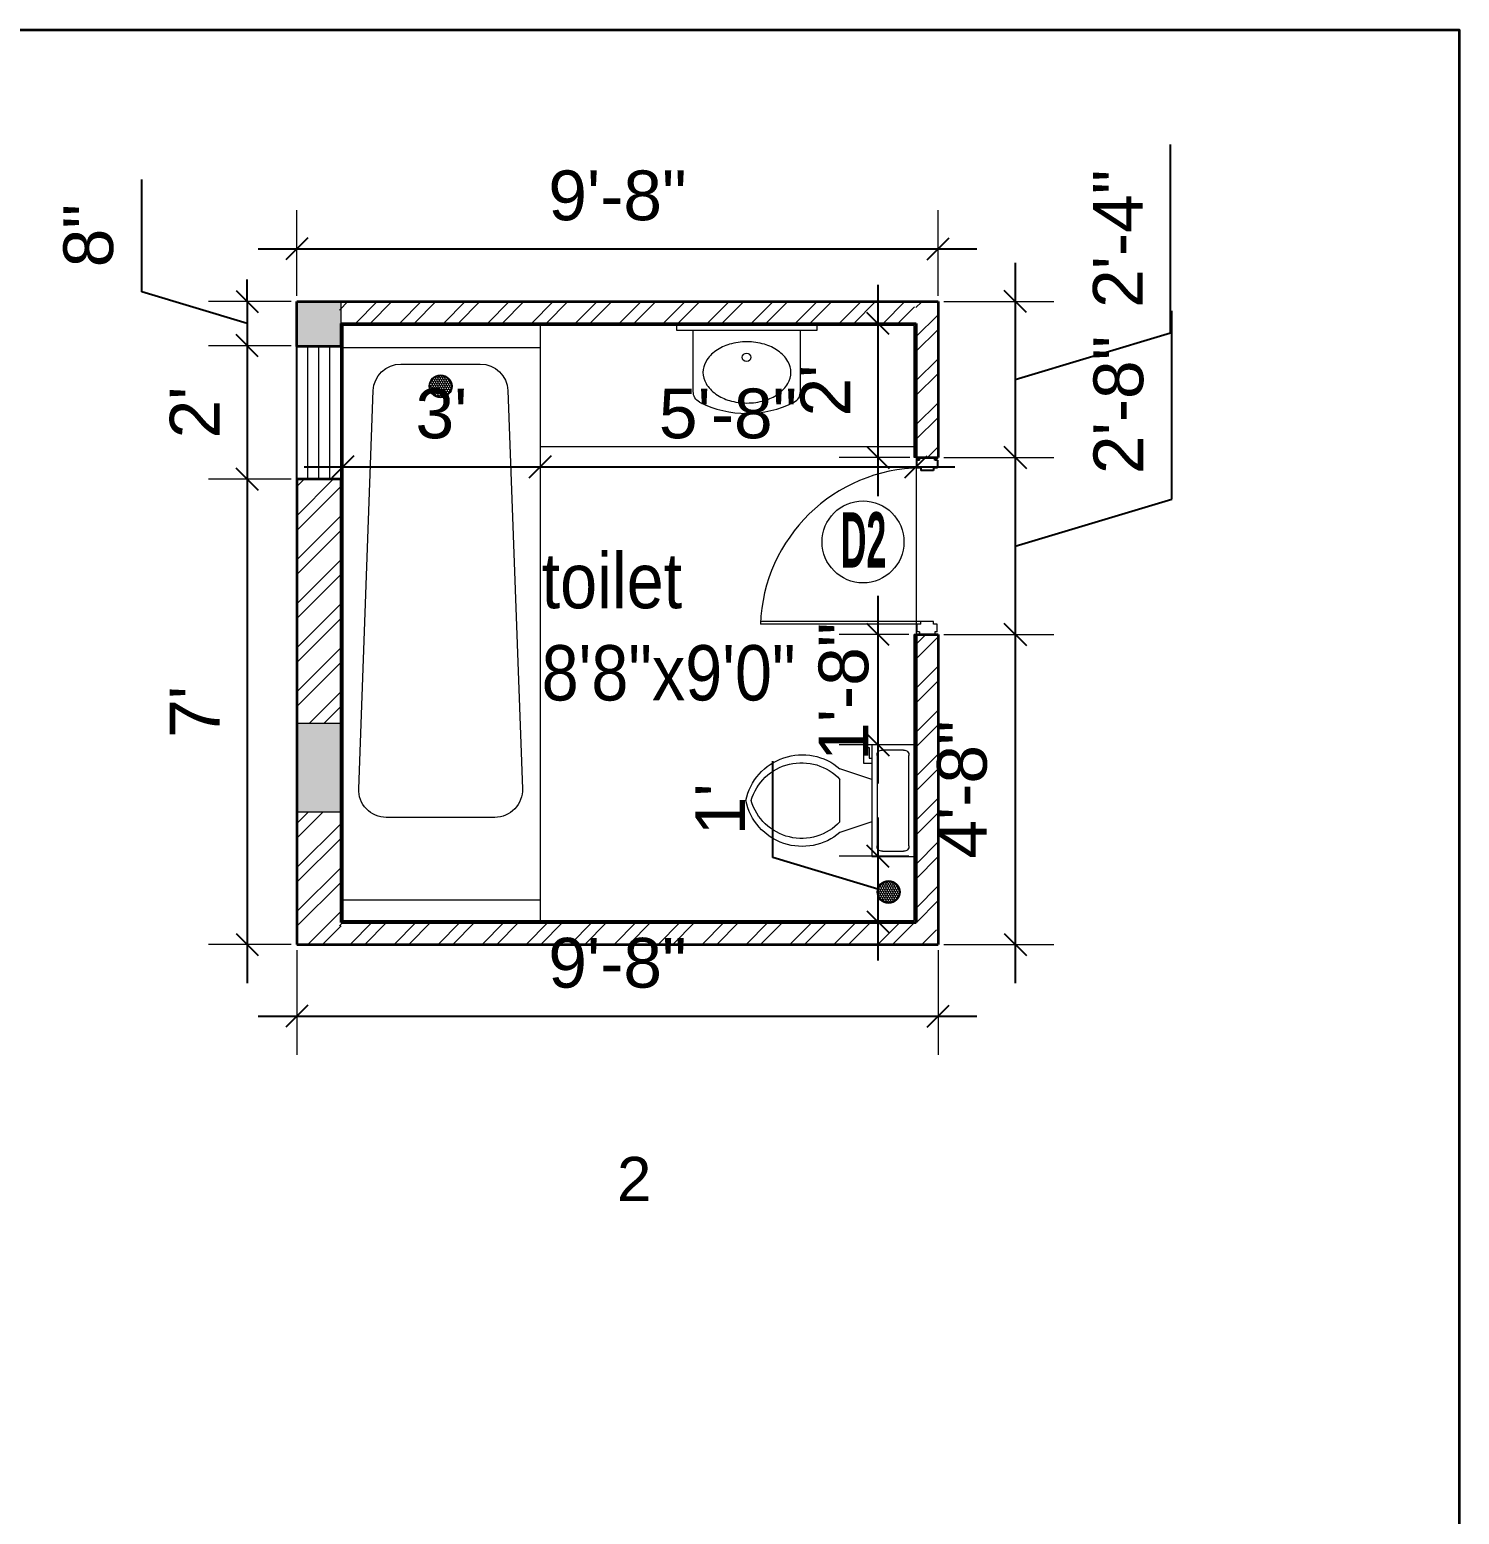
# Model space of a CAD drawing. Header units: inches. Extents: x 127248 to 130601, y 247968 to 250486.
# Drawn here: x 127464.7 to 127723.3, y 248582.8 to 248851.3 of the extents above; entities that cross this region are included whole.
import ezdxf

# ---------------------------------------------------------------- set-up
doc = ezdxf.new("R2010")
doc.units = ezdxf.units.IN
doc.header["$LTSCALE"] = 10
doc.header["$MEASUREMENT"] = 0
doc.header["$PDMODE"] = 35
doc.layers.get('0').update_dxf_attribs({"linetype": 'CONTINUOUS'})
doc.layers.get('Defpoints').update_dxf_attribs({"linetype": 'CONTINUOUS'})
for name, color, linetype, lineweight in [('bt bath -toilet', 7, 'CONTINUOUS', 20), ('COLOUM', 10, 'CONTINUOUS', 15), ('dim', 7, 'CONTINUOUS', 13), ('elevation line 1', 7, 'CONTINUOUS', 15), ('elevation wall', 255, 'CONTINUOUS', 5), ('FACE LINE', 254, 'CONTINUOUS', 15), ('Frame', 35, 'CONTINUOUS', 25), ('FURNITURE', 8, 'CONTINUOUS', 13), ('WALL HATCH', 250, 'CONTINUOUS', 35), ('walls', 7, 'CONTINUOUS', 15), ('window', 150, 'CONTINUOUS', 15)]:
    doc.layers.add(name, color=color, linetype=linetype, lineweight=lineweight)
doc.layers.add('DOOR', color=7, linetype='CONTINUOUS', lineweight=15, true_color=0x994d00)
doc.layers.add('LIGHT LINES', color=7, linetype='CONTINUOUS', lineweight=15, true_color=0x6b6b6b)
doc.layers.add('PRESENT', color=254, linetype='CONTINUOUS')
doc.styles.add('10', font='arial.ttf', dxfattribs={"height": 9})
doc.styles.add('SANJAY', font='impact.ttf', dxfattribs={"width": 0.9, "height": 18})
doc.styles.get("Standard").update_dxf_attribs({"font": 'arial.ttf', "height": 12})
doc.dimstyles.new('10', dxfattribs={"dimtxt": 6, "dimasz": 4, "dimexe": 7, "dimexo": 1, "dimgap": 5, "dimtad": 1, "dimdec": 0, "dimzin": 0, "dimdsep": 46, "dimlunit": 4, "dimtxsty": '10', "dimblk": 'OBLIQUE', "dimcen": 10, "dimdle": 7, "dimclre": 8, "dimadec": 0, "dimazin": 0, "dimtfac": 10, "dimtdec": 0, "dimtofl": 0, "dimtmove": 0, "dimatfit": 3, "dimfxl": 1, "dimtolj": 1, "dimtzin": 0, "dimlwe": 15, "dimarcsym": 0})
pattern_1 = [(45, (521.195, -591.511), (-3.97747564, 3.97747564), []), (45, (523.847, -591.511), (-3.97747564, 3.97747564), [])]
pattern_2 = [(270, (65492.18763, 420661.33402), (0.21109369125, -0.365625), [0.24375, -0.4875]), (30, (65492.18763, 420661.33402), (0.21109369263, 0.3656249992), [0.24375, -0.4875]), (330, (65492.18763, 420661.33402), (0.42218738388, -8e-10), [-0.4875, 0.24375])]

# ---------------------------------------------------------------- blocks, each defined once
blk = doc.blocks.new('GFSSD')
at = {"layer": 'WALL HATCH'}
h = blk.add_hatch(color=1, dxfattribs=at)
h.set_gradient(color1=(255, 0, 0), color2=(250, 0, 0), one_color=1, tint=0.49)
h.paths.add_polyline_path([(132319.63, 254518.04), (132327.63, 254518.04), (132327.63, 254534.04), (132319.63, 254534.04)])
at = {"layer": 'COLOUM'}
blk.add_lwpolyline([(132319.63, 254518.04), (132327.63, 254518.04), (132327.63, 254534.04), (132319.63, 254534.04)], close=True, dxfattribs=at)
blk = doc.blocks.new('gsggs')
at = {"layer": 'WALL HATCH'}
h = blk.add_hatch(color=1, dxfattribs=at)
h.set_gradient(color1=(255, 0, 0), color2=(255, 26, 26), one_color=1, tint=0.55)
h.paths.add_polyline_path([(135579.82, 254774.34), (135587.82, 254774.34), (135587.82, 254782.34), (135579.82, 254782.34)])
at = {"layer": 'COLOUM'}
blk.add_lwpolyline([(135579.82, 254774.34), (135587.82, 254774.34), (135587.82, 254782.34), (135579.82, 254782.34)], close=True, dxfattribs=at)
blk = doc.blocks.new('basi')
at = {"layer": 'bt bath -toilet'}
blk.add_line((1035856.2, -570384), (1035212, -570384), dxfattribs=at)
at = {"layer": 'bt bath -toilet', "ltscale": 50}
for p, q in [((1035212, -570753.3), (1035212, -570384)), ((1035856.2, -570753.3), (1035856.2, -570384))]:
    blk.add_line(p, q, dxfattribs=at)
at = {"layer": 'bt bath -toilet'}
for points in [[(1035220.2, -570383.5), (1035220.2, -570384)], [(1035848, -570384), (1035847.9, -570383.5)]]:
    blk.add_lwpolyline(points, dxfattribs=at)
blk.add_lwpolyline([(1035269, -570638.3, -0.134951), (1035287.4, -570571.6, -0.106881), (1035346.5, -570508.1, -0.082053), (1035428.6, -570469, -0.070327), (1035533.4, -570454.1, -0.070327), (1035638.3, -570469, -0.082053), (1035720.4, -570508.1, -0.106881), (1035779.5, -570571.6, -0.134951), (1035797.8, -570638.3, -0.134951), (1035779.5, -570705, -0.106881), (1035720.4, -570768.5, -0.082053), (1035638.3, -570807.6, -0.070327), (1035533.4, -570822.4, -0.070327), (1035428.6, -570807.6, -0.082053), (1035346.5, -570768.5, -0.106881), (1035287.4, -570705, -0.134951)], format="xyb", close=True, dxfattribs=at)
blk.add_lwpolyline([(1035817.8, -570817.3, -0.238549), (1035250.4, -570817.3, -0.288834), (1035212, -570753.3)], format="xyb", dxfattribs=at)
blk.add_arc((1035786.2, -570754.8), 70, 296.83421, 1.27636, dxfattribs=at)
blk.add_ellipse((1035535.6, -570546.9), major_axis=(-28.4, 0), ratio=0.818182, start_param=1.570796326794903, end_param=7.853981633974488, dxfattribs=at)
blk = doc.blocks.new('WC')
at = {"layer": 'bt bath -toilet'}
for p, q in [((1036358.3, -570546), (1036310.3, -570690)), ((1036550.3, -570546), (1036598.3, -570690)), ((1036622.3, -570546), (1036622.3, -570582)), ((1036646.3, -570558), (1036646.3, -570546)), ((1036622.3, -570582), (1036694.3, -570582)), ((1036694.3, -570558), (1036646.3, -570558)), ((1036694.3, -570582), (1036694.3, -570558)), ((1036358.3, -570690), (1036550.3, -570690))]:
    blk.add_line(p, q, dxfattribs=at)
for points in [[(1036358.3, -570546), (1036202.3, -570546), (1036202.3, -570354), (1036706.3, -570354), (1036706.3, -570546), (1036358.3, -570546)], [(1036226.3, -570498), (1036226.3, -570402)], [(1036250.3, -570378), (1036658.3, -570378)], [(1036682.3, -570402), (1036682.3, -570498)], [(1036658.3, -570522), (1036250.3, -570522)]]:
    blk.add_lwpolyline(points, dxfattribs=at)
for centre, radius, start, end in [((1036247.3, -570399), 21.2, 81.8699, 188.1301), ((1036661.3, -570399), 21.2, 351.8699, 98.1301), ((1036247.3, -570501), 21.2, 171.8699, 278.1301), ((1036661.3, -570501), 21.2, 261.8699, 8.1301), ((1036508, -570860.5), 261, 139.21291, 258.1412), ((1036521.3, -570863.5), 238, 133.19087, 253.67154), ((1036400.7, -570860.5), 261, 281.8588, 40.78841), ((1036387.4, -570863.5), 238, 286.32846, 46.80912), ((1036454.3, -571066.8), 24, 251.77999, 288.22001), ((1036454.3, -571091.4), 24, 256.92026, 283.07974)]:
    blk.add_arc(centre, radius, start, end, dxfattribs=at)
blk = doc.blocks.new('frame')
at = {"layer": 'Frame'}
for p, q in [((127209.08, 247586.17), (127209.08, 247583.17)), ((127209.58, 247586.17), (127209.08, 247586.17)), ((127209.58, 247586.67), (127209.58, 247586.17)), ((127209.58, 247586.67), (127211.08, 247586.67)), ((127211.08, 247586.67), (127211.08, 247585.92)), ((127211.08, 247585.92), (127211.58, 247585.92)), ((127211.58, 247585.92), (127211.58, 247583.42)), ((127209.58, 247583.17), (127209.08, 247583.17)), ((127209.58, 247583.17), (127209.58, 247582.67)), ((127211.08, 247583.42), (127211.08, 247582.67)), ((127211.08, 247583.42), (127211.58, 247583.42)), ((127211.08, 247582.67), (127209.58, 247582.67))]:
    blk.add_line(p, q, dxfattribs=at)
blk = doc.blocks.new('DSGS')
at = {"layer": 'DOOR'}
for p, q in [((145848.8, 255487.06), (145848.8, 255516.05)), ((145848.8, 255487.06), (145848.8, 255516.05)), ((145849.27, 255487.06), (145849.27, 255516.05)), ((145849.27, 255487.06), (145849.27, 255516.05)), ((145846.94, 255484.51), (145846.94, 255487.3)), ((145847.41, 255487.3), (145846.94, 255487.3)), ((145847.41, 255487.3), (145847.41, 255487.76)), ((145848.8, 255487.76), (145847.41, 255487.76)), ((145848.8, 255487.06), (145848.8, 255487.76)), ((145848.8, 255487.06), (145849.27, 255487.06)), ((145849.27, 255484.74), (145849.27, 255487.06)), ((145847.41, 255484.51), (145846.94, 255484.51)), ((145847.41, 255484.05), (145847.41, 255484.51)), ((145848.8, 255484.05), (145848.8, 255484.74)), ((145848.8, 255484.74), (145849.27, 255484.74)), ((145847.41, 255484.05), (145848.8, 255484.05))]:
    blk.add_line(p, q, dxfattribs=at)
blk.add_arc((145847.73, 255486.71), 29.36, 0.6988, 87.9023, dxfattribs=at)
blk.add_arc((145847.73, 255486.71), 29.36, 0.6988, 87.9023, dxfattribs=at)
at = {"layer": 'DOOR', "xscale": 0.928183188836556, "yscale": 0.928183188836556, "zscale": 0.928183188836556, "rotation": 180}
blk.add_blockref('frame', (263952.27, 485289.83), dxfattribs=at)
blk = doc.blocks.new('_Oblique')
at = {"color": 0, "linetype": 'ByBlock', "lineweight": -2}
blk.add_line((-0.5, -0.5), (0.5, 0.5), dxfattribs=at)
blk = doc.blocks.new('*D301')
at = {"layer": 'Defpoints', "color": 0, "transparency": 16777216}
for p in [(127629.05, 248802.16), (127629.05, 248773.93), (127643, 248773.93)]:
    blk.add_point(p, dxfattribs=at)
at = {"layer": 'elevation wall', "color": 0, "lineweight": -2, "transparency": 16777216}
for p, q in [((127671.06, 248796.46), (127671.06, 248830.54)), ((127643, 248809.16), (127643, 248766.93)), ((127643, 248788.05), (127671.06, 248796.46))]:
    blk.add_line(p, q, dxfattribs=at)
at = {"layer": 'elevation wall', "color": 8, "lineweight": 15, "transparency": 16777216}
for p, q in [((127630.05, 248802.16), (127650, 248802.16)), ((127630.05, 248773.93), (127650, 248773.93))]:
    blk.add_line(p, q, dxfattribs=at)
at = {"layer": 'elevation wall', "color": 0, "lineweight": -2, "transparency": 16777216, "xscale": 4, "yscale": 4, "zscale": 4}
for p, rotation in [((127643, 248802.16), 90), ((127643, 248773.93), 270)]:
    blk.add_blockref('_Oblique', p, dxfattribs=dict(at, rotation=rotation))
at = {"layer": 'elevation wall', "color": 0, "transparency": 16777216, "insert": (127661.54, 248813.5), "char_height": 9, "attachment_point": 5, "rotation": 90, "style": '10'}
blk.add_mtext('\\A1;2\'-4"', dxfattribs=at)
blk = doc.blocks.new('*D298')
at = {"layer": 'Defpoints', "color": 0, "transparency": 16777216}
for p in [(127629.05, 248811.7), (127513.05, 248802.16), (127629.05, 248802.16)]:
    blk.add_point(p, dxfattribs=at)
at = {"layer": 'elevation wall', "color": 8, "lineweight": 15, "transparency": 16777216}
for p, q in [((127513.05, 248803.16), (127513.05, 248818.7)), ((127629.05, 248803.16), (127629.05, 248818.7))]:
    blk.add_line(p, q, dxfattribs=at)
at = {"layer": 'elevation wall', "color": 0, "lineweight": -2, "transparency": 16777216}
blk.add_line((127506.05, 248811.7), (127636.05, 248811.7), dxfattribs=at)
at = {"layer": 'elevation wall', "color": 0, "lineweight": -2, "transparency": 16777216, "xscale": 4, "yscale": 4, "zscale": 4, "rotation": 180}
blk.add_blockref('_Oblique', (127513.05, 248811.7), dxfattribs=at)
at = {"layer": 'elevation wall', "color": 0, "lineweight": -2, "transparency": 16777216, "xscale": 4, "yscale": 4, "zscale": 4}
blk.add_blockref('_Oblique', (127629.05, 248811.7), dxfattribs=at)
at = {"layer": 'elevation wall', "color": 0, "transparency": 16777216, "insert": (127571.05, 248821.29), "char_height": 9, "attachment_point": 5, "style": '10'}
blk.add_mtext('\\A1;9\'-8"', dxfattribs=at)
blk = doc.blocks.new('*D304')
at = {"layer": 'Defpoints', "color": 0, "transparency": 16777216}
for p in [(127513.05, 248802.16), (127504.08, 248794.16), (127513.05, 248794.16)]:
    blk.add_point(p, dxfattribs=at)
at = {"layer": 'elevation wall', "color": 0, "lineweight": -2, "transparency": 16777216}
for p, q in [((127484.99, 248803.89), (127484.99, 248824.25)), ((127504.08, 248802.16), (127504.08, 248806.16)), ((127504.08, 248798.16), (127484.99, 248803.89)), ((127504.08, 248802.16), (127504.08, 248794.16)), ((127504.08, 248794.16), (127504.08, 248790.16))]:
    blk.add_line(p, q, dxfattribs=at)
at = {"layer": 'elevation wall', "color": 8, "lineweight": 15, "transparency": 16777216}
for p, q in [((127512.05, 248802.16), (127497.08, 248802.16)), ((127512.05, 248794.16), (127497.08, 248794.16))]:
    blk.add_line(p, q, dxfattribs=at)
at = {"layer": 'elevation wall', "color": 0, "lineweight": -2, "transparency": 16777216, "xscale": 4, "yscale": 4, "zscale": 4}
for p, rotation in [((127504.08, 248802.16), 270), ((127504.08, 248794.16), 90)]:
    blk.add_blockref('_Oblique', p, dxfattribs=dict(at, rotation=rotation))
at = {"layer": 'elevation wall', "color": 0, "transparency": 16777216, "insert": (127475.39, 248814.07), "char_height": 9, "attachment_point": 5, "rotation": 90, "style": '10'}
blk.add_mtext('\\A1;8"', dxfattribs=at)
blk = doc.blocks.new('*D302')
at = {"layer": 'Defpoints', "color": 0, "transparency": 16777216}
for p in [(127513.05, 248685.85), (127629.05, 248685.85), (127629.05, 248672.89)]:
    blk.add_point(p, dxfattribs=at)
at = {"layer": 'elevation wall', "color": 8, "lineweight": 15, "transparency": 16777216}
for p, q in [((127513.05, 248684.85), (127513.05, 248665.89)), ((127629.05, 248684.85), (127629.05, 248665.89))]:
    blk.add_line(p, q, dxfattribs=at)
at = {"layer": 'elevation wall', "color": 0, "lineweight": -2, "transparency": 16777216}
blk.add_line((127506.05, 248672.89), (127636.05, 248672.89), dxfattribs=at)
at = {"layer": 'elevation wall', "color": 0, "lineweight": -2, "transparency": 16777216, "xscale": 4, "yscale": 4, "zscale": 4, "rotation": 180}
blk.add_blockref('_Oblique', (127513.05, 248672.89), dxfattribs=at)
at = {"layer": 'elevation wall', "color": 0, "lineweight": -2, "transparency": 16777216, "xscale": 4, "yscale": 4, "zscale": 4}
blk.add_blockref('_Oblique', (127629.05, 248672.89), dxfattribs=at)
at = {"layer": 'elevation wall', "color": 0, "transparency": 16777216, "insert": (127571.05, 248682.49), "char_height": 9, "attachment_point": 5, "style": '10'}
blk.add_mtext('\\A1;9\'-8"', dxfattribs=at)
blk = doc.blocks.new('*D299')
at = {"layer": 'Defpoints', "color": 0, "transparency": 16777216}
for p in [(127629.05, 248773.93), (127629.05, 248741.93), (127643, 248741.93)]:
    blk.add_point(p, dxfattribs=at)
at = {"layer": 'elevation wall', "color": 0, "lineweight": -2, "transparency": 16777216}
for p, q in [((127671.29, 248766.41), (127671.29, 248800.49)), ((127643, 248780.93), (127643, 248734.93)), ((127643, 248757.93), (127671.29, 248766.41))]:
    blk.add_line(p, q, dxfattribs=at)
at = {"layer": 'elevation wall', "color": 8, "lineweight": 15, "transparency": 16777216}
for p, q in [((127630.05, 248773.93), (127650, 248773.93)), ((127630.05, 248741.93), (127650, 248741.93))]:
    blk.add_line(p, q, dxfattribs=at)
at = {"layer": 'elevation wall', "color": 0, "lineweight": -2, "transparency": 16777216, "xscale": 4, "yscale": 4, "zscale": 4}
for p, rotation in [((127643, 248773.93), 90), ((127643, 248741.93), 270)]:
    blk.add_blockref('_Oblique', p, dxfattribs=dict(at, rotation=rotation))
at = {"layer": 'elevation wall', "color": 0, "transparency": 16777216, "insert": (127661.7, 248783.45), "char_height": 9, "attachment_point": 5, "rotation": 90, "style": '10'}
blk.add_mtext('\\A1;2\'-8"', dxfattribs=at)
blk = doc.blocks.new('*D300')
at = {"layer": 'Defpoints', "color": 0, "transparency": 16777216}
for p in [(127629.05, 248741.93), (127629.05, 248685.85), (127643, 248685.85)]:
    blk.add_point(p, dxfattribs=at)
at = {"layer": 'elevation wall', "color": 0, "lineweight": -2, "transparency": 16777216}
blk.add_line((127643, 248748.93), (127643, 248678.85), dxfattribs=at)
at = {"layer": 'elevation wall', "color": 8, "lineweight": 15, "transparency": 16777216}
for p, q in [((127630.05, 248741.93), (127650, 248741.93)), ((127630.05, 248685.85), (127650, 248685.85))]:
    blk.add_line(p, q, dxfattribs=at)
at = {"layer": 'elevation wall', "color": 0, "lineweight": -2, "transparency": 16777216, "xscale": 4, "yscale": 4, "zscale": 4}
for p, rotation in [((127643, 248741.93), 90), ((127643, 248685.85), 270)]:
    blk.add_blockref('_Oblique', p, dxfattribs=dict(at, rotation=rotation))
at = {"layer": 'elevation wall', "color": 0, "transparency": 16777216, "insert": (127633.41, 248713.89), "char_height": 9, "attachment_point": 5, "rotation": 90, "style": '10'}
blk.add_mtext('\\A1;4\'-8"', dxfattribs=at)
blk = doc.blocks.new('*D305')
at = {"layer": 'Defpoints', "color": 0, "transparency": 16777216}
for p in [(127513.05, 248794.16), (127504.08, 248770.01), (127513.05, 248770.01)]:
    blk.add_point(p, dxfattribs=at)
at = {"layer": 'elevation wall', "color": 0, "lineweight": -2, "transparency": 16777216}
blk.add_line((127504.08, 248801.16), (127504.08, 248763.01), dxfattribs=at)
at = {"layer": 'elevation wall', "color": 8, "lineweight": 15, "transparency": 16777216}
for p, q in [((127512.05, 248794.16), (127497.08, 248794.16)), ((127512.05, 248770.01), (127497.08, 248770.01))]:
    blk.add_line(p, q, dxfattribs=at)
at = {"layer": 'elevation wall', "color": 0, "lineweight": -2, "transparency": 16777216, "xscale": 4, "yscale": 4, "zscale": 4}
for p, rotation in [((127504.08, 248794.16), 90), ((127504.08, 248770.01), 270)]:
    blk.add_blockref('_Oblique', p, dxfattribs=dict(at, rotation=rotation))
at = {"layer": 'elevation wall', "color": 0, "transparency": 16777216, "insert": (127494.57, 248782.09), "char_height": 9, "attachment_point": 5, "rotation": 90, "style": '10'}
blk.add_mtext("\\A1;2'", dxfattribs=at)
blk = doc.blocks.new('*D303')
at = {"layer": 'Defpoints', "color": 0, "transparency": 16777216}
for p in [(127513.05, 248770.01), (127504.08, 248685.85), (127513.05, 248685.85)]:
    blk.add_point(p, dxfattribs=at)
at = {"layer": 'elevation wall', "color": 0, "lineweight": -2, "transparency": 16777216}
blk.add_line((127504.08, 248777.01), (127504.08, 248678.85), dxfattribs=at)
at = {"layer": 'elevation wall', "color": 8, "lineweight": 15, "transparency": 16777216}
for p, q in [((127512.05, 248770.01), (127497.08, 248770.01)), ((127512.05, 248685.85), (127497.08, 248685.85))]:
    blk.add_line(p, q, dxfattribs=at)
at = {"layer": 'elevation wall', "color": 0, "lineweight": -2, "transparency": 16777216, "xscale": 4, "yscale": 4, "zscale": 4}
for p, rotation in [((127504.08, 248770.01), 90), ((127504.08, 248685.85), 270)]:
    blk.add_blockref('_Oblique', p, dxfattribs=dict(at, rotation=rotation))
at = {"layer": 'elevation wall', "color": 0, "transparency": 16777216, "insert": (127494.58, 248727.93), "char_height": 9, "attachment_point": 5, "rotation": 90, "style": '10'}
blk.add_mtext("\\A1;7'", dxfattribs=at)
blk = doc.blocks.new('*D317')
at = {"layer": 'Defpoints', "color": 0, "transparency": 16777216}
for p in [(127521.37, 248797.84), (127557.05, 248797.84), (127557.05, 248772.26)]:
    blk.add_point(p, dxfattribs=at)
at = {"layer": 'elevation wall', "color": 8, "lineweight": 15, "transparency": 16777216}
for p, q in [((127521.37, 248796.84), (127521.37, 248765.26)), ((127557.05, 248796.84), (127557.05, 248765.26))]:
    blk.add_line(p, q, dxfattribs=at)
at = {"layer": 'elevation wall', "color": 0, "lineweight": -2, "transparency": 16777216}
blk.add_line((127514.37, 248772.26), (127564.05, 248772.26), dxfattribs=at)
at = {"layer": 'elevation wall', "color": 0, "lineweight": -2, "transparency": 16777216, "xscale": 4, "yscale": 4, "zscale": 4, "rotation": 180}
blk.add_blockref('_Oblique', (127521.37, 248772.26), dxfattribs=at)
at = {"layer": 'elevation wall', "color": 0, "lineweight": -2, "transparency": 16777216, "xscale": 4, "yscale": 4, "zscale": 4}
blk.add_blockref('_Oblique', (127557.05, 248772.26), dxfattribs=at)
at = {"layer": 'elevation wall', "color": 0, "transparency": 16777216, "insert": (127539.21, 248781.85), "char_height": 9, "attachment_point": 5, "style": '10'}
blk.add_mtext("\\A1;3'", dxfattribs=at)
blk = doc.blocks.new('*D318')
at = {"layer": 'Defpoints', "color": 0, "transparency": 16777216}
for p in [(127625.05, 248798.16), (127557.05, 248797.84), (127625.05, 248772.26)]:
    blk.add_point(p, dxfattribs=at)
at = {"layer": 'elevation wall', "color": 8, "lineweight": 15, "transparency": 16777216}
for p, q in [((127557.05, 248796.84), (127557.05, 248765.26)), ((127625.05, 248797.16), (127625.05, 248765.26))]:
    blk.add_line(p, q, dxfattribs=at)
at = {"layer": 'elevation wall', "color": 0, "lineweight": -2, "transparency": 16777216}
blk.add_line((127550.05, 248772.26), (127632.05, 248772.26), dxfattribs=at)
at = {"layer": 'elevation wall', "color": 0, "lineweight": -2, "transparency": 16777216, "xscale": 4, "yscale": 4, "zscale": 4, "rotation": 180}
blk.add_blockref('_Oblique', (127557.05, 248772.26), dxfattribs=at)
at = {"layer": 'elevation wall', "color": 0, "lineweight": -2, "transparency": 16777216, "xscale": 4, "yscale": 4, "zscale": 4}
blk.add_blockref('_Oblique', (127625.05, 248772.26), dxfattribs=at)
at = {"layer": 'elevation wall', "color": 0, "transparency": 16777216, "insert": (127591.05, 248781.85), "char_height": 9, "attachment_point": 5, "style": '10'}
blk.add_mtext('\\A1;5\'-8"', dxfattribs=at)
blk = doc.blocks.new('*D319')
at = {"layer": 'Defpoints', "color": 0, "transparency": 16777216}
for p in [(127625.05, 248798.16), (127618.16, 248773.93), (127624.93, 248773.93)]:
    blk.add_point(p, dxfattribs=at)
at = {"layer": 'elevation wall', "color": 0, "lineweight": -2, "transparency": 16777216}
blk.add_line((127618.16, 248805.16), (127618.16, 248766.93), dxfattribs=at)
at = {"layer": 'elevation wall', "color": 8, "lineweight": 15, "transparency": 16777216}
for p, q in [((127624.05, 248798.16), (127611.16, 248798.16)), ((127623.93, 248773.93), (127611.16, 248773.93))]:
    blk.add_line(p, q, dxfattribs=at)
at = {"layer": 'elevation wall', "color": 0, "lineweight": -2, "transparency": 16777216, "xscale": 4, "yscale": 4, "zscale": 4}
for p, rotation in [((127618.16, 248798.16), 90), ((127618.16, 248773.93), 270)]:
    blk.add_blockref('_Oblique', p, dxfattribs=dict(at, rotation=rotation))
at = {"layer": 'elevation wall', "color": 0, "transparency": 16777216, "insert": (127608.64, 248786.05), "char_height": 9, "attachment_point": 5, "rotation": 90, "style": '10'}
blk.add_mtext("\\A1;2'", dxfattribs=at)
blk = doc.blocks.new('*D321')
at = {"layer": 'Defpoints', "color": 0, "transparency": 16777216}
for p in [(127624.73, 248741.93), (127618.16, 248721.97), (127624.73, 248721.97)]:
    blk.add_point(p, dxfattribs=at)
at = {"layer": 'elevation wall', "color": 0, "lineweight": -2, "transparency": 16777216}
blk.add_line((127618.16, 248748.93), (127618.16, 248714.97), dxfattribs=at)
at = {"layer": 'elevation wall', "color": 8, "lineweight": 15, "transparency": 16777216}
for p, q in [((127623.73, 248741.93), (127611.16, 248741.93)), ((127623.73, 248721.97), (127611.16, 248721.97))]:
    blk.add_line(p, q, dxfattribs=at)
at = {"layer": 'elevation wall', "color": 0, "lineweight": -2, "transparency": 16777216, "xscale": 4, "yscale": 4, "zscale": 4}
for p, rotation in [((127618.16, 248741.93), 90), ((127618.16, 248721.97), 270)]:
    blk.add_blockref('_Oblique', p, dxfattribs=dict(at, rotation=rotation))
at = {"layer": 'elevation wall', "color": 0, "transparency": 16777216, "insert": (127611.98, 248731.58), "char_height": 9, "attachment_point": 5, "rotation": 90, "style": '10'}
blk.add_mtext('\\A1;1\'-8"', dxfattribs=at)
blk = doc.blocks.new('*D320')
at = {"layer": 'Defpoints', "color": 0, "transparency": 16777216}
for p in [(127624.73, 248701.81), (127618.16, 248689.97), (127624.93, 248689.97)]:
    blk.add_point(p, dxfattribs=at)
at = {"layer": 'elevation wall', "color": 0, "lineweight": -2, "transparency": 16777216}
for p, q in [((127599.14, 248701.59), (127599.14, 248719.03)), ((127618.16, 248708.81), (127618.16, 248682.97)), ((127618.16, 248695.89), (127599.14, 248701.59))]:
    blk.add_line(p, q, dxfattribs=at)
at = {"layer": 'elevation wall', "color": 8, "lineweight": 15, "transparency": 16777216}
for p, q in [((127623.73, 248701.81), (127611.16, 248701.81)), ((127623.93, 248689.97), (127611.16, 248689.97))]:
    blk.add_line(p, q, dxfattribs=at)
at = {"layer": 'elevation wall', "color": 0, "lineweight": -2, "transparency": 16777216, "xscale": 4, "yscale": 4, "zscale": 4}
for p, rotation in [((127618.16, 248701.81), 90), ((127618.16, 248689.97), 270)]:
    blk.add_blockref('_Oblique', p, dxfattribs=dict(at, rotation=rotation))
at = {"layer": 'elevation wall', "color": 0, "transparency": 16777216, "insert": (127589.62, 248710.31), "char_height": 9, "attachment_point": 5, "rotation": 90, "style": '10'}
blk.add_mtext("\\A1;1'", dxfattribs=at)

msp = doc.modelspace()

# ---------------------------------------------------------------- hatches: boundary and pattern name
at = {"layer": 'elevation line 1'}
h = msp.add_hatch(dxfattribs=at)
h.set_pattern_fill('HONEY', color=256, scale=1.95, angle=-90, style=0)
h.set_pattern_definition([(270, (65411.15396, 420752.80759), (0.21109369125, -0.365625), [0.24375, -0.4875]), (30, (65411.15396, 420752.80759), (0.21109369263, 0.3656249992), [0.24375, -0.4875]), (330, (65411.15396, 420752.80759), (0.42218738388, -8e-10), [-0.4875, 0.24375])])
h.paths.add_polyline_path([(127539.05, 248784.88, 1), (127539.05, 248788.78, 1)])
h = msp.add_hatch(dxfattribs=at)
h.set_pattern_fill('HONEY', color=256, scale=1.95, angle=-90, style=0)
h.set_pattern_definition(pattern_2)
h.paths.add_polyline_path([(127620.08, 248693.4, 1), (127620.08, 248697.3, 1)])
h = msp.add_hatch(dxfattribs=at)
h.set_pattern_fill('HONEY', color=256, scale=1.95, angle=-90, style=0)
h.set_pattern_definition(pattern_2)
h.paths.add_polyline_path([(127620.08, 248693.4, 1), (127620.08, 248697.3, 1)])
at = {"layer": 'walls'}
h = msp.add_hatch(dxfattribs=at)
h.set_pattern_fill('ANSI32', color=256, scale=15, style=0)
h.set_pattern_definition([(45, (521.192, -591.6164), (-3.97747564, 3.97747564), []), (45, (523.8437, -591.6164), (-3.97747564, 3.97747564), [])])
h.paths.add_polyline_path([(127629.04, 248802.06), (127625.04, 248802.06), (127625.04, 248798.06), (127625.04, 248773.82), (127629.04, 248773.82)])
h.paths.add_polyline_path([(127357.63, 248689.74), (127321.63, 248689.74), (127321.63, 248685.74), (127357.63, 248685.74)])
h = msp.add_hatch(dxfattribs=at)
h.set_pattern_fill('ANSI32', color=256, scale=15, style=0)
h.set_pattern_definition([(45, (520.9033, -591.474), (-3.97747564, 3.97747564), []), (45, (523.555, -591.474), (-3.97747564, 3.97747564), [])])
h.paths.add_polyline_path([(127357.34, 248785.88), (127365.34, 248785.88), (127365.34, 248685.88), (127357.34, 248685.88)])
h.paths.add_polyline_path([(127520.75, 248802.2), (127624.75, 248802.2), (127624.75, 248798.2), (127520.75, 248798.2)])
h.paths.add_polyline_path([(127520.75, 248689.88), (127628.75, 248689.88), (127628.75, 248685.88), (127520.75, 248685.88)])
h = msp.add_hatch(dxfattribs=at)
h.set_pattern_fill('ANSI32', color=256, scale=15, style=0)
h.set_pattern_definition(pattern_1)
h.paths.add_polyline_path([(127521.05, 248770.01), (127513.05, 248770.01), (127513.05, 248725.85), (127521.05, 248725.85)])
h = msp.add_hatch(dxfattribs=at)
h.set_pattern_fill('ANSI32', color=256, scale=15, style=0)
h.set_pattern_definition(pattern_1)
h.paths.add_polyline_path([(127629.05, 248741.93), (127625.05, 248741.93), (127625.05, 248689.85), (127629.05, 248689.85)])
h = msp.add_hatch(dxfattribs=at)
h.set_pattern_fill('ANSI32', color=256, scale=15, style=0)
h.set_pattern_definition(pattern_1)
h.paths.add_polyline_path([(127521.05, 248709.85), (127513.05, 248709.85), (127513.05, 248685.85), (127521.05, 248685.85), (127521.05, 248689.85)])

# ---------------------------------------------------------------- linework, layer by layer
at = {"layer": 'elevation wall'}
msp.add_line((127625.05, 248773.93), (127625.05, 248741.93), dxfattribs=at)
for points in [[(127625.05, 248773.93), (127625.05, 248798.16), (127521.05, 248798.16), (127521.05, 248689.85), (127625.05, 248689.85), (127625.05, 248741.93)], [(127624.93, 248773.93), (127624.93, 248798.04), (127521.17, 248798.04), (127521.17, 248689.97), (127624.93, 248689.97), (127624.93, 248741.93)], [(127624.73, 248773.93), (127624.73, 248797.84), (127521.37, 248797.84), (127521.37, 248690.17), (127624.73, 248690.17), (127624.73, 248741.93)]]:
    msp.add_lwpolyline(points, dxfattribs=at)
at = {"layer": 'FURNITURE', "color": 4}
msp.add_lwpolyline([(127581.71, 248797.84), (127581.71, 248796.98), (127607.16, 248796.98), (127607.16, 248797.84)], close=True, dxfattribs=at)
at = {"layer": 'LIGHT LINES'}
for centre, radius in [((127539.05, 248786.83), 2.07), ((127539.05, 248786.83), 2.07), ((127539.05, 248786.83), 1.95), ((127539.05, 248786.83), 1.95), ((127620.08, 248695.35), 2.07), ((127620.08, 248695.35), 2.07), ((127620.08, 248695.35), 1.95), ((127620.08, 248695.35), 1.95)]:
    msp.add_circle(centre, radius, dxfattribs=at)
at = {"layer": 'PRESENT', "color": 9}
for p, q in [((127513.05, 248770.01), (127513.05, 248794.01)), ((127521.05, 248770.01), (127521.05, 248794.01))]:
    msp.add_line(p, q, dxfattribs=at)
at = {"layer": 'WALL HATCH'}
for p, q in [((127513.05, 248794.01), (127513.05, 248802.16)), ((127513.05, 248802.16), (127629.05, 248802.16)), ((127629.05, 248802.16), (127629.05, 248773.93)), ((127521.05, 248798.16), (127625.05, 248798.16)), ((127521.05, 248794.01), (127521.05, 248798.16)), ((127625.05, 248798.16), (127625.05, 248773.93)), ((127521.05, 248794.01), (127513.05, 248794.01)), ((127625.05, 248773.93), (127629.05, 248773.93)), ((127513.05, 248770.01), (127513.05, 248685.85)), ((127521.05, 248770.01), (127513.05, 248770.01)), ((127521.05, 248689.85), (127521.05, 248770.01)), ((127625.05, 248741.93), (127629.05, 248741.93)), ((127625.05, 248741.93), (127625.05, 248689.85)), ((127629.05, 248741.93), (127629.05, 248685.85)), ((127521.05, 248689.85), (127625.05, 248689.85)), ((127513.05, 248685.85), (127629.05, 248685.85))]:
    msp.add_line(p, q, dxfattribs=at)
msp.add_lwpolyline([(127248.18, 248851.32), (127723.31, 248851.32), (127723.31, 248251.97), (127248.18, 248251.97)], close=True, dxfattribs=at)
at = {"layer": 'WALL HATCH', "lineweight": 15}
msp.add_circle((127615.46, 248758.67), 7.41, dxfattribs=at)
at = {"layer": 'walls'}
for p, q in [((127557.05, 248798.25), (127557.05, 248689.85)), ((127521.05, 248797.85), (127521.05, 248689.85)), ((127521.05, 248793.85), (127557.05, 248793.85)), ((127557.05, 248775.93), (127625.05, 248775.93)), ((127625.05, 248773.93), (127624.73, 248773.93)), ((127625.05, 248741.93), (127624.73, 248741.93))]:
    msp.add_line(p, q, dxfattribs=at)
msp.add_lwpolyline([(127521.05, 248793.85), (127557.05, 248793.85), (127557.05, 248693.85), (127521.05, 248693.85)], close=True, dxfattribs=at)
msp.add_lwpolyline([(127531.87, 248790.85), (127546.23, 248790.85, -0.403543), (127551.22, 248786.03), (127553.86, 248714.03, -0.424965), (127548.86, 248708.85), (127529.23, 248708.85, -0.424965), (127524.24, 248714.03), (127526.87, 248786.03, -0.403543)], format="xyb", close=True, dxfattribs=at)
at = {"layer": 'window'}
for p, q in [((127515.05, 248770.01), (127515.05, 248794.01)), ((127517.05, 248770.01), (127517.05, 248794.01)), ((127519.05, 248770.01), (127519.05, 248794.01))]:
    msp.add_line(p, q, dxfattribs=at)

# ---------------------------------------------------------------- block references
at = {"layer": 'bt bath -toilet', "xscale": -0.0300666666589677, "yscale": 0.0300666666589677, "zscale": 0.0300666666666667}
msp.add_blockref('basi', (158729.5, 265946.52), dxfattribs=at)
at = {"layer": 'bt bath -toilet', "xscale": -0.0399999999790453, "yscale": 0.0400000000081491, "zscale": 0.04, "rotation": 270}
msp.add_blockref('WC', (150438.89, 207253.71), dxfattribs=at)
at = {"layer": 'FACE LINE'}
msp.add_blockref('gsggs', (-8066.77, -5980.17), dxfattribs=at)
at = {"layer": 'FACE LINE', "color": 0, "rotation": 90}
msp.add_blockref('DSGS', (383112.95, 102894.98), dxfattribs=at)
at = {"layer": 'WALL HATCH'}
msp.add_blockref('GFSSD', (-4806.58, -5808.19), dxfattribs=at)

# ---------------------------------------------------------------- texts
at = {"layer": 'dim', "ltscale": 4, "insert": (127570.97, 248647.44), "char_height": 8, "width": 80.6286, "attachment_point": 1}
msp.add_mtext('2', dxfattribs=at)
at = {"layer": 'WALL HATCH', "style": 'SANJAY', "width": 0.6}
msp.add_text('D2', height=10, dxfattribs=at).set_placement((127611.44, 248754.04))
at = {"layer": 'WALL HATCH', "insert": (127557.33, 248756.67), "char_height": 10, "width": 5.6906, "attachment_point": 1, "style": 'SANJAY'}
msp.add_mtext('{\\fStylus BT|b0|i0|c0|p34;toilet\\P8\'8"x9\'0"}', dxfattribs=at)

# ---------------------------------------------------------------- dimensions: what is measured, and where the dimension line sits
at = {"layer": 'elevation wall'}
for base, p1, p2, picture, middle in [((127643, 248773.93), (127629.05, 248802.16), (127629.05, 248773.93), '*D301', (127661.54, 248801.46)), ((127504.08, 248794.16), (127513.05, 248802.16), (127513.05, 248794.16), '*D304', (127475.39, 248808.89)), ((127618.16, 248773.93), (127625.05, 248798.16), (127624.93, 248773.93), '*D319', (127608.64, 248786.05)), ((127504.08, 248770.01), (127513.05, 248794.16), (127513.05, 248770.01), '*D305', (127494.57, 248782.09)), ((127643, 248741.93), (127629.05, 248773.93), (127629.05, 248741.93), '*D299', (127661.7, 248771.41)), ((127504.08, 248685.85), (127513.05, 248770.01), (127513.05, 248685.85), '*D303', (127494.58, 248727.93)), ((127643, 248685.85), (127629.05, 248741.93), (127629.05, 248685.85), '*D300', (127633.41, 248713.89)), ((127618.16, 248689.97), (127624.73, 248701.81), (127624.93, 248689.97), '*D320', (127589.62, 248706.59))]:
    dim = msp.add_linear_dim(base=base, p1=p1, p2=p2, angle=90, dimstyle='10', override={"dimtmove": 1}, dxfattribs=at)
    dim.commit()
    dim.dimension.update_dxf_attribs({"geometry": picture, "text_midpoint": middle})
for base, p1, p2, picture, middle in [((127629.05, 248811.7), (127513.05, 248802.16), (127629.05, 248802.16), '*D298', (127571.05, 248821.29)), ((127625.05, 248772.26), (127557.05, 248797.84), (127625.05, 248798.16), '*D318', (127591.05, 248781.85)), ((127557.05, 248772.26), (127521.37, 248797.84), (127557.05, 248797.84), '*D317', (127539.21, 248781.85)), ((127629.05, 248672.89), (127513.05, 248685.85), (127629.05, 248685.85), '*D302', (127571.05, 248682.49))]:
    dim = msp.add_linear_dim(base=base, p1=p1, p2=p2, dimstyle='10', override={"dimtmove": 1}, dxfattribs=at)
    dim.commit()
    dim.dimension.update_dxf_attribs({"geometry": picture, "text_midpoint": middle})
dim = msp.add_linear_dim(base=(127618.16, 248721.97), p1=(127624.73, 248741.93), p2=(127624.73, 248721.97), angle=90, dimstyle='10', override={"dimtmove": 1}, dxfattribs=at)
dim.commit()
dim.dimension.update_dxf_attribs({"geometry": '*D321', "text_midpoint": (127621.57, 248731.58), "dimtype": 160})

doc.saveas('drawing.dxf')
